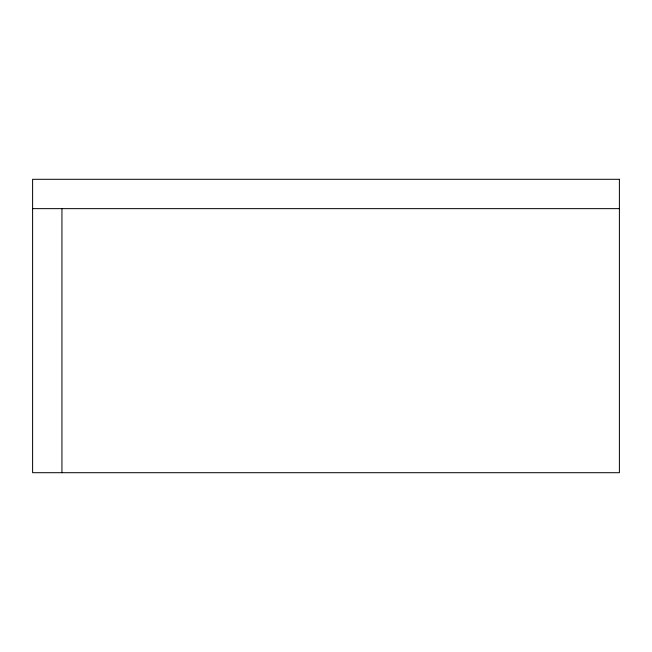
<?xml version="1.0" encoding="UTF-8"?>
<svg xmlns="http://www.w3.org/2000/svg" width="652" height="652" viewBox="0 0 652 652"><rect width="100%" height="100%" fill="white"/><g stroke="black" fill="none" stroke-linecap="round" stroke-linejoin="round"><path stroke-width="0.98" d="M32.6 208.64L619.4 208.64M61.94 208.64L61.94 472.7M619.4 179.3L32.6 179.3L32.6 472.7L619.4 472.7L619.4 179.3"/></g></svg>
